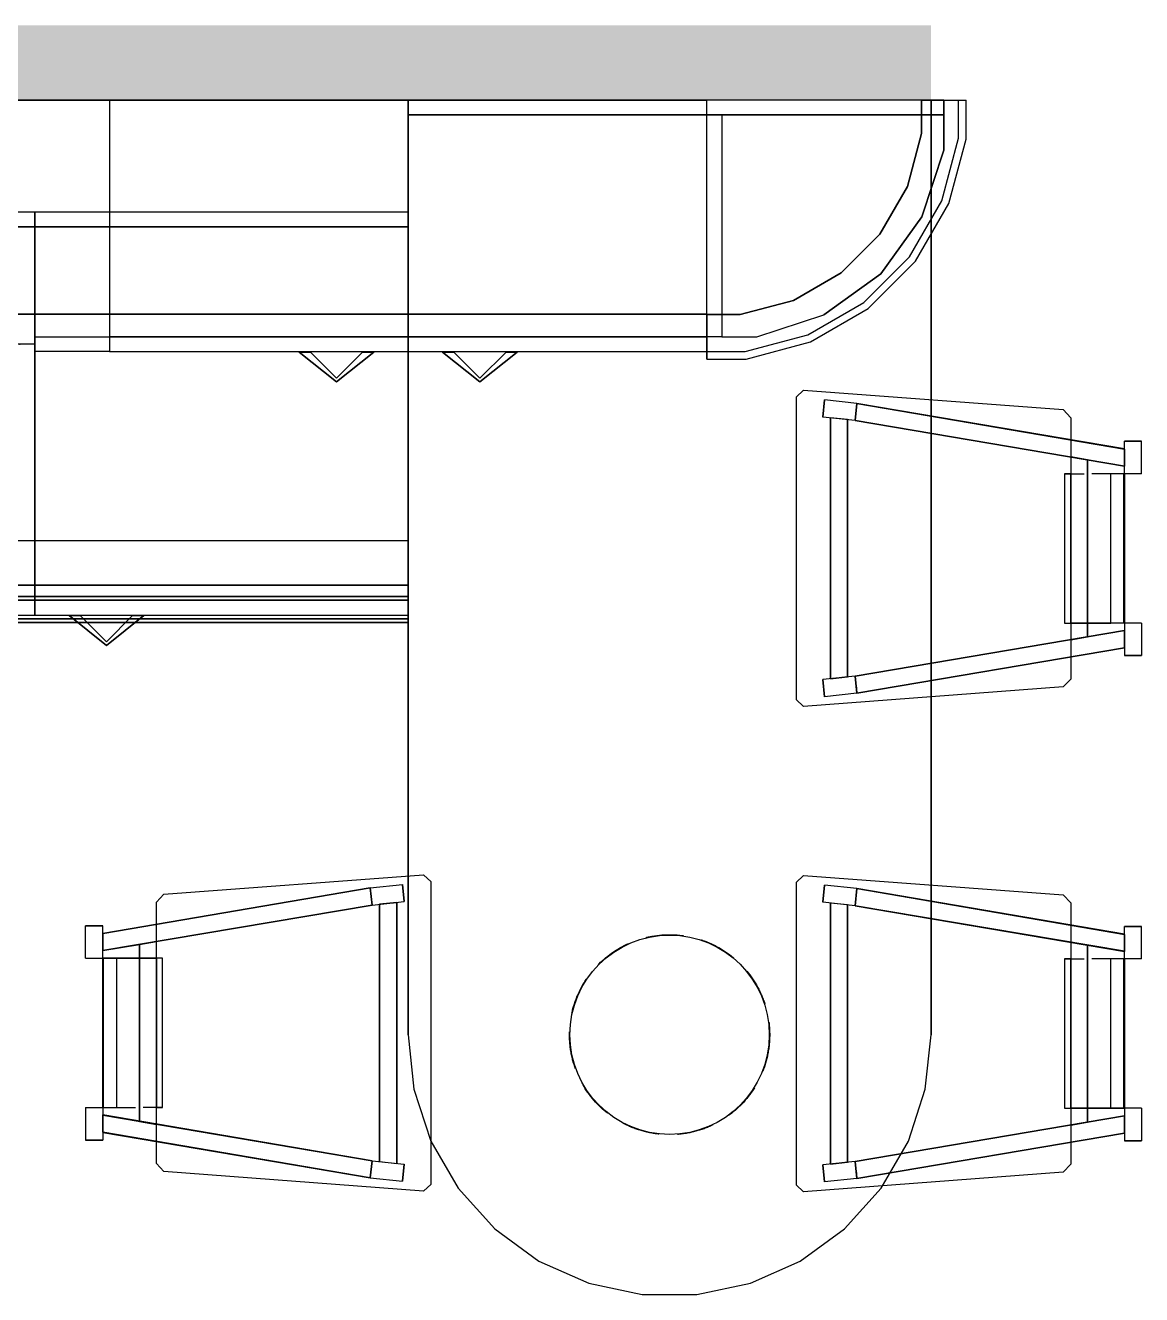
# Model space of a CAD drawing. Extents: x 3900 to 7782, y 4000 to 6100.
# Drawn here: x 6288 to 7782, y 4400 to 6100 of the extents above; entities that cross this region are included whole.
import ezdxf

# ---------------------------------------------------------------- set-up
doc = ezdxf.new("R2010")
doc.units = 0
doc.header["$LTSCALE"] = 100
doc.header["$MEASUREMENT"] = 0
doc.linetypes.add('DASHED', pattern=[0.75, 0.5, -0.25])
doc.layers.get('0').update_dxf_attribs({"linetype": 'CONTINUOUS'})
for name, color, linetype in [('BASE', 4, 'CONTINUOUS'), ('WALL', 3, 'CONTINUOUS'), ('WT', 2, 'CONTINUOUS'), ('YIMA', 4, 'CONTINUOUS'), ('ZBROWN', 10, 'CONTINUOUS'), ('ZCYAN', 4, 'CONTINUOUS'), ('ZHANDLED', 1, 'CONTINUOUS'), ('ZHANDLEU', 1, 'CONTINUOUS'), ('ZRED', 1, 'CONTINUOUS'), ('ZWALL', 7, 'CONTINUOUS')]:
    doc.layers.add(name, color=color, linetype=linetype)

# ---------------------------------------------------------------- blocks, each defined once
blk = doc.blocks.new('CR36')
at = {"layer": 'ZCYAN', "extrusion": (1, 0, -1.83772e-16)}
for p, q in [((0, 0, 36), (0, 50, 36)), ((0, 50), (0, 0)), ((0, 0, 36), (0, -10, 26)), ((0, -10, 10), (0, 0)), ((0, -10, 10), (0, -10, 26))]:
    blk.add_line(p, q, dxfattribs=at)
at = {"layer": 'ZCYAN'}
for points, invisible_edges in [([(0, 0, 36), (0, 0), (0, 50), (0, 50, 36)], 1), ([(1, 0, 36), (1, 0), (1, 50), (1, 50, 36)], 1), ([(0, 0, 36), (0, -10, 26), (0, -10, 10), (0, 0)], 8), ([(1, 0, 36), (1, -10, 26), (1, -10, 10), (1, 0)], 8)]:
    blk.add_3dface(points, dxfattribs=dict(at, invisible_edges=invisible_edges))
blk.add_3dface([(0, 50, 36), (1, 50, 36), (1, 50), (0, 50)], dxfattribs=at)
blk = doc.blocks.new('ZHANDLEU')
at = {"layer": 'ZHANDLEU'}
for p, q in [((-50, -0.5, -7.5), (-35, -0.5, -7.5)), ((35, -0.5, -7.5), (50, -0.5, -7.5))]:
    blk.add_line(p, q, dxfattribs=at)
for points in [[(-50, -0.5, 7.5), (0, -40.5, 2.5), (0, -40.5, -2.5), (-50, -0.5, -7.5)], [(-35, -0.5, 7.5), (0, -35.5, 2.5), (0, -35.5, -2.5), (-35, -0.5, -7.5)], [(0, -40.5, 2.5), (50, -0.5, 7.5), (50, -0.5, -7.5), (0, -40.5, -2.5)], [(0, -35.5, 2.5), (35, -0.5, 7.5), (35, -0.5, -7.5), (0, -35.5, -2.5)]]:
    blk.add_3dface(points, dxfattribs=at)
blk = doc.blocks.new('CL080XL')
at = {"layer": 'WALL', "extrusion": (0, -1, 0)}
for p, q in [((0, 0), (800, 0)), ((800, 0, -896), (0, 0, -896)), ((0, 0, -896), (0, 0)), ((20, 0, -20), (20, 0, -876)), ((780, 0, -20), (780, 0, -876)), ((800, 0), (800, 0, -896))]:
    blk.add_line(p, q, dxfattribs=at)
at = {"layer": 'WALL', "extrusion": (1, 1.24345e-16, 0)}
for p, q in [((20, -317, -20), (20, 0, -20)), ((20, 0, -230), (20, -307, -230)), ((20, -307, -250), (20, 0, -250)), ((20, 0, -460), (20, -307, -460)), ((20, -307, -480), (20, 0, -480)), ((20, -317, -876), (20, 0, -876)), ((20, -307, -710), (20, 0, -710)), ((20, 0, -690), (20, -307, -690)), ((20, -307, -230), (20, -307, -250)), ((20, -307, -460), (20, -307, -480)), ((20, -307, -690), (20, -307, -710)), ((20, -317), (20, -317, -20)), ((20, -317, -896), (20, -317, -876))]:
    blk.add_line(p, q, dxfattribs=at)
at = {"layer": 'WALL'}
for p, q in [((0, -317), (0, -337)), ((100, -337), (100, -317)), ((300, -317), (300, -337)), ((400, -337), (400, -317)), ((400, -337), (400, -317)), ((500, -317), (500, -337)), ((700, -337), (700, -317)), ((800, -317), (800, -337)), ((0, -337), (100, -337)), ((100, -327), (300, -327)), ((100, -327, -896), (300, -327, -896)), ((300, -337), (400, -337)), ((500, -337), (400, -337)), ((700, -327, -896), (500, -327, -896)), ((700, -327), (500, -327)), ((800, -337), (700, -337))]:
    blk.add_line(p, q, dxfattribs=at)
for p in [(120, -327), (140, -327), (160, -327), (180, -327), (200, -327), (220, -327), (240, -327), (260, -327), (280, -327), (520, -327), (540, -327), (560, -327), (580, -327), (600, -327), (620, -327), (640, -327), (660, -327), (680, -327)]:
    blk.add_point(p, dxfattribs=at)
for points in [[(0, 0), (800, 0), (800, 0, -896), (0, 0, -896)], [(0, -317), (0, -337), (100, -337), (100, -317)], [(300, -317), (300, -337), (400, -337), (400, -317)], [(500, -317), (500, -337), (400, -337), (400, -317)], [(800, -317), (800, -337), (700, -337), (700, -317)]]:
    blk.add_3dface(points, dxfattribs=at)
at = {"extrusion": (1, 0, 0), "rotation": 270}
for p in [(-337, -818, 350), (-337, -818, 450)]:
    blk.add_blockref('ZHANDLEU', p, dxfattribs=at)
blk = doc.blocks.new('PT220')
at = {"layer": 'WT', "extrusion": (1, 0, 0)}
blk.add_line((0, -520, -10), (0, -520), dxfattribs=at)
at = {"layer": 'WT'}
blk.add_line((2200, -520), (2200, -520, -10), dxfattribs=at)
for points, invisible_edges in [([(0, -520), (0, 0), (0, -20, 30), (0, -545, 30)], 10), ([(0, 0, 120), (0, -20, 120), (0, -20, 30), (0, 0)], 4), ([(2200, 0, 120), (2200, -20, 120), (2200, -20, 30), (2200, 0)], 4), ([(2200, -520), (2200, 0), (2200, -20, 30), (2200, -545, 30)], 10), ([(0, -550, 25), (0, -545, 30), (0, -520), (0, -550, 25)], 15), ([(0, -520), (0, -520, -10), (0, -550, -10), (0, -550, 25)], 8), ([(300, -550, 25), (300, -545, 30), (300, -520), (300, -550, 25)], 15), ([(2200, -520), (2200, -520, -10), (2200, -550, -10), (2200, -550, 25)], 8)]:
    blk.add_3dface(points, dxfattribs=dict(at, invisible_edges=invisible_edges))
for points in [[(0, 0, 120), (0, -20, 120), (2200, -20, 120), (2200, 0, 120)], [(0, -20, 120), (0, -20, 30), (2200, -20, 30), (2200, -20, 120)], [(0, -20, 30), (0, -545, 30), (2200, -545, 30), (2200, -20, 30)], [(0, -545, 30), (0, -550, 25), (2200, -550, 25), (2200, -545, 30)], [(0, -550, 25), (0, -550, -10), (2200, -550, -10), (2200, -550, 25)]]:
    blk.add_3dface(points, dxfattribs=at)
blk = doc.blocks.new('PL240')
at = {"layer": 'ZRED'}
for points in [[(0, 0), (0, -15), (0, -15, 150), (0, 0, 150)], [(0, 0), (0, 0, 150), (1, 0, 150), (1, 0)], [(1, 0), (1, -15), (1, -15, 150), (1, 0, 150)], [(0, -15), (0, -15, 150), (1, -15, 150), (1, -15)]]:
    blk.add_3dface(points, dxfattribs=at)
blk = doc.blocks.new('FMS')
at = {"layer": 'WT'}
blk.add_line((0, 0), (1, 0), dxfattribs=at)
at = {"layer": 'WT', "extrusion": (1, -8.46092e-15, -1.83718e-16)}
for p, q in [((0, 0, 25), (0, -143, 25)), ((0, -143, 25), (0, -150, 18)), ((0, -150, 7), (0, -143)), ((0, -150, 18), (0, -150, 7))]:
    blk.add_line(p, q, dxfattribs=at)
at = {"layer": 'WT'}
for points, invisible_edges in [([(0, 0, 25), (0, -143, 25), (0, -143), (0, 0)], 2), ([(1, 0, 25), (1, -143, 25), (1, -143), (1, 0)], 2), ([(0, -150, 18), (0, -150, 7), (0, -143), (0, -143, 25)], 4), ([(1, -150, 18), (1, -150, 7), (1, -143), (1, -143, 25)], 4)]:
    blk.add_3dface(points, dxfattribs=dict(at, invisible_edges=invisible_edges))
blk = doc.blocks.new('ZHANDLED')
at = {"layer": 'ZHANDLED'}
for p, q in [((-50, -0.5, -7.5), (-35, -0.5, -7.5)), ((35, -0.5, -7.5), (50, -0.5, -7.5))]:
    blk.add_line(p, q, dxfattribs=at)
for points in [[(-50, -0.5, 7.5), (0, -40.5, 2.5), (0, -40.5, -2.5), (-50, -0.5, -7.5)], [(-35, -0.5, 7.5), (0, -35.5, 2.5), (0, -35.5, -2.5), (-35, -0.5, -7.5)], [(0, -40.5, 2.5), (50, -0.5, 7.5), (50, -0.5, -7.5), (0, -40.5, -2.5)], [(0, -35.5, 2.5), (35, -0.5, 7.5), (35, -0.5, -7.5), (0, -35.5, -2.5)]]:
    blk.add_3dface(points, dxfattribs=at)
blk = doc.blocks.new('BS10085')
at = {"layer": 'BASE'}
for p, q in [((0, 0), (0, -440)), ((0, 0, 160), (0, -520, 160)), ((1000, 0, 820), (0, 0, 820)), ((1000, -440), (1000, 0)), ((1000, -520, 160), (1000, 0, 160)), ((0, -440), (1000, -440)), ((0, -520, 160), (1000, -520, 160)), ((0, -520, 160), (0, -540, 160)), ((1000, -520, 160), (0, -520, 160)), ((500, -520, 160), (500, -540, 160)), ((1000, -540, 160), (1000, -520, 160)), ((0, -540, 160), (1000, -540, 160))]:
    blk.add_line(p, q, dxfattribs=at)
blk.add_3dface([(0, -520, 800), (0, -540, 800), (1000, -540, 800), (1000, -520, 800)], dxfattribs=at)
at = {"layer": 'YIMA'}
for p, q in [((0, -520, 672), (0, -540, 672)), ((1000, -540, 672), (1000, -520, 672)), ((0, -540, 672), (1000, -540, 672))]:
    blk.add_line(p, q, dxfattribs=at)
at = {"layer": 'BASE'}
for p in [(404, -540, 764), (596, -540, 764)]:
    blk.add_blockref('ZHANDLED', p, dxfattribs=at)
blk = doc.blocks.new('CHGR')
at = {"layer": 'ZBROWN'}
for p, q in [((-99.5, 232), (-143, 232)), ((-143, 209), (-143, 232)), ((-99.5, 232), (-99.5, 209)), ((100.5, 232), (100.5, 209)), ((100.5, 232), (144, 232)), ((144, 209), (144, 232)), ((-99.5, 209), (-143, 209)), ((100.5, 209), (144, 209)), ((110.7, 209, 163), (110.7, 209, 140)), ((122.2, 209, 163), (110.7, 209, 163)), ((122.2, 209, 163), (133.7, 209, 163)), ((133.7, 209, 163), (133.7, 209, 140)), ((-174.5, 137, 420), (-185.3, 127, 420)), ((-174.5, 137, 420), (175.5, 137, 420)), ((175.5, 137, 420), (186.2, 127, 420)), ((-211.4, -220.7, 420), (-185.3, 127, 420)), ((186.2, 127, 420), (212.3, -220.7, 420)), ((-193.7, -149.1), (-198.3, -192.4)), ((-193.7, -149.1), (-170.8, -151.6)), ((-170.8, -151.6), (-175.4, -194.8)), ((194.6, -149.1), (171.7, -151.6)), ((183.2, -150.3, 163), (171.7, -151.6, 163)), ((171.7, -151.6), (176.3, -194.8)), ((171.7, -151.6, 163), (171.7, -151.6, 140)), ((183.2, -150.3, 163), (194.6, -149.1, 163)), ((194.6, -149.1), (199.2, -192.4)), ((194.6, -149.1, 163), (194.6, -149.1, 140)), ((-211.4, -220.7, 420), (-202.1, -230.7, 420)), ((203, -230.7, 420), (212.3, -220.7, 420)), ((-202.1, -230.7, 420), (203, -230.7, 420))]:
    blk.add_line(p, q, dxfattribs=at)
at = {"layer": 'ZBROWN', "extrusion": (1, 0, -1.17203e-16)}
for p, q in [((-99.5, 232, 850), (-99.5, 232, 905)), ((-99.5, 232, 905), (-99.5, 209, 905)), ((-99.5, 209, 905), (-99.5, 209, 850)), ((100.5, 209, 885), (100.5, 195.9, 788.2)), ((100.5, 195.9, 788.2), (100.5, 165.3, 685.9)), ((100.5, 190.3, 881.2), (100.5, 190.9, 891.1)), ((100.5, 190.9, 891.1), (100.5, 190.3, 969.1)), ((100.5, 178.9, 796.9), (100.5, 190.3, 881.2)), ((100.5, 176.8, 787.2), (100.5, 178.9, 796.9)), ((100.5, 149.2, 694.9), (100.5, 176.8, 787.2)), ((100.5, 165.3, 685.9), (100.5, 146.7, 584.9)), ((100.5, 146.7, 584.9), (100.5, 155, 418.9)), ((100.5, 146.9, 685.2), (100.5, 149.2, 694.9)), ((100.5, 129.5, 591), (100.5, 146.9, 685.2)), ((100.5, 128.9, 581.1), (100.5, 129.5, 591))]:
    blk.add_line(p, q, dxfattribs=at)
at = {"layer": 'ZBROWN', "extrusion": (-0.167285, -0.985909, -2.64335e-15)}
for p, q in [((-193.7, -149.1, 163), (-132.3, 209, 163)), ((-132.3, 209, 140), (-193.7, -149.1, 140)), ((-109.4, 209, 163), (-170.8, -151.6, 163)), ((-170.8, -151.6, 140), (-109.4, 209, 140)), ((-109.4, 209, 163), (-132.3, 209, 163)), ((-132.3, 209, 163), (-132.3, 209, 140)), ((-109.4, 209, 140), (-109.4, 209, 163)), ((-170.8, -151.6, 163), (-193.7, -149.1, 163)), ((-193.7, -149.1, 163), (-193.7, -149.1, 140)), ((-170.8, -151.6, 140), (-170.8, -151.6, 163))]:
    blk.add_line(p, q, dxfattribs=at)
at = {"layer": 'ZBROWN', "extrusion": (0, 1, 0)}
for p, q in [((-193.7, -149.1, 420), (-132.8, 209, 420)), ((-132.8, 209, 365), (-193.7, -149.1, 365)), ((-132.8, 209, 420), (-132.8, 209, 365)), ((-109.8, 209, 365), (-109.8, 209, 420)), ((110.7, 209, 420), (110.7, 209, 365)), ((171.7, -151.6, 420), (110.7, 209, 420)), ((133.7, 209, 365), (133.7, 209, 420)), ((194.6, -149.1, 420), (133.7, 209, 420)), ((133.7, 209, 365), (194.6, -149.1, 365))]:
    blk.add_line(p, q, dxfattribs=at)
at = {"layer": 'ZBROWN', "extrusion": (0.105171, -0.994454, 0)}
for p, q in [((171.7, -151.6, 163), (110.7, 209, 163)), ((171.7, -151.6, 140), (110.7, 209, 140)), ((133.7, 209, 163), (194.6, -149.1, 163)), ((133.7, 209, 140), (194.6, -149.1, 140))]:
    blk.add_line(p, q, dxfattribs=at)
at = {"layer": 'ZBROWN', "extrusion": (-0.985972, -0.166909, -1.83114e-33)}
for p, q in [((110.7, 209, 420), (119, 159.7, 420)), ((119, 159.7, 420), (122.9, 137, 420)), ((119, 159.7, 365), (119, 159.7, 420))]:
    blk.add_line(p, q, dxfattribs=at)
at = {"layer": 'ZBROWN', "extrusion": (0.985972, -0.166909, 1.01902e-15)}
blk.add_line((-118.1, 159.7, 365), (-118.1, 159.7, 420), dxfattribs=at)
at = {"layer": 'ZBROWN', "extrusion": (0.105171, 0.994454, 2.35015e-63)}
for p, q in [((-193.7, -149.1, 420), (-193.7, -149.1, 365)), ((-170.8, -151.6, 365), (-170.8, -151.6, 420))]:
    blk.add_line(p, q, dxfattribs=at)
at = {"layer": 'ZBROWN', "extrusion": (-0.985909, 0.167285, 0)}
blk.add_line((-182.3, -150.3, 151.5), (-182.3, -150.3, 151.5), dxfattribs=at)
at = {"layer": 'ZBROWN', "extrusion": (-0.105171, 0.994454, -2.61931e-49)}
for p, q in [((171.7, -151.6, 365), (171.7, -151.6, 420)), ((194.6, -149.1, 420), (194.6, -149.1, 365))]:
    blk.add_line(p, q, dxfattribs=at)
at = {"layer": 'ZBROWN', "extrusion": (0.994454, -0.105171, -3.70341e-08)}
for p, q in [((-171.9, -161.7, 163), (-174.3, -184.6, 163)), ((-171.9, -161.7, 140), (-171.9, -161.7, 163)), ((-174.3, -184.6, 163), (-174.3, -184.6, 140))]:
    blk.add_line(p, q, dxfattribs=at)
at = {"layer": 'ZBROWN', "extrusion": (-0.994454, -0.105171, -1.19718e-07)}
for p, q in [((-171.9, -161.7, 163), (172.8, -161.7, 163)), ((-171.9, -161.7, 140), (172.8, -161.7, 140)), ((172.8, -161.7, 140), (172.8, -161.7, 163)), ((172.8, -161.7, 163), (175.2, -184.6, 163)), ((175.2, -184.6, 420), (172.8, -161.7, 420)), ((175.2, -184.6, 163), (-174.3, -184.6, 163)), ((175.2, -184.6, 140), (-174.3, -184.6, 140)), ((175.2, -184.6, 163), (175.2, -184.6, 140)), ((175.2, -184.6, 420), (175.2, -184.6, 365))]:
    blk.add_line(p, q, dxfattribs=at)
at = {"layer": 'ZBROWN', "extrusion": (-0.994454, 0.105171, -8.86465e-17)}
for p, q in [((-174.3, -184.6, 365), (-174.3, -184.6, 420)), ((-174.3, -184.6, 420), (175.2, -184.6, 420)), ((-174.3, -184.6, 365), (175.2, -184.6, 365))]:
    blk.add_line(p, q, dxfattribs=at)
at = {"layer": 'ZBROWN'}
for points in [[(-99.5, 137, 440), (-99.5, 155, 418.9)], [(100.5, 137, 440), (100.5, 155, 418.9)], [(-99.5, 128.9, 581.1), (-99.5, 137, 440)], [(100.5, 128.9, 581.1), (100.5, 137, 440)]]:
    blk.add_polyline3d(points, dxfattribs=at)
for points, invisible_edges in [([(-99.5, 232, 970), (-99.5, 209, 970), (-143, 209, 970), (-143, 232, 970)], 12), ([(100.5, 232, 970), (100.5, 209, 970), (144, 209, 970), (144, 232, 970)], 12), ([(-99.5, 208.3, 969.2), (-99.5, 209, 885), (-99.5, 190.9, 891.1), (-99.5, 190.3, 969.1)], 14), ([(-99.5, 190.9, 891.1), (-99.5, 209, 885), (-99.5, 190.3, 881.2), (-99.5, 190.9, 891.1)], 15), ([(-99.5, 209, 885), (-99.5, 195.9, 788.2), (-99.5, 178.9, 796.9), (-99.5, 190.3, 881.2)], 14), ([(100.5, 208.3, 969.2), (100.5, 209, 885), (100.5, 190.9, 891.1), (100.5, 190.3, 969.1)], 15), ([(100.5, 190.9, 891.1), (100.5, 209, 885), (100.5, 190.3, 881.2), (100.5, 190.9, 891.1)], 15), ([(100.5, 209, 885), (100.5, 195.9, 788.2), (100.5, 178.9, 796.9), (100.5, 190.3, 881.2)], 15), ([(-99.5, 178.9, 796.9), (-99.5, 195.9, 788.2), (-99.5, 176.8, 787.2), (-99.5, 178.9, 796.9)], 15), ([(-99.5, 195.9, 788.2), (-99.5, 165.3, 685.9), (-99.5, 149.2, 694.9), (-99.5, 176.8, 787.2)], 14), ([(100.5, 195.9, 788.2), (100.5, 178.9, 796.9), (100.5, 176.8, 787.2), (100.5, 195.9, 788.2)], 15), ([(100.5, 176.8, 787.2), (100.5, 195.9, 788.2), (100.5, 165.3, 685.9), (100.5, 149.2, 694.9)], 15), ([(-99.5, 165.3, 685.9), (-99.5, 149.2, 694.9), (-99.5, 146.9, 685.2), (-99.5, 165.3, 685.9)], 15), ([(-99.5, 165.3, 685.9), (-99.5, 146.9, 685.2), (-99.5, 129.5, 591), (-99.5, 146.7, 584.9)], 15), ([(100.5, 165.3, 685.9), (100.5, 149.2, 694.9), (100.5, 146.9, 685.2), (100.5, 165.3, 685.9)], 15), ([(100.5, 129.5, 591), (100.5, 146.7, 584.9), (100.5, 165.3, 685.9), (100.5, 146.9, 685.2)], 15), ([(100.5, 146.7, 584.9), (100.5, 155, 418.9), (100.5, 137, 440), (100.5, 128.9, 581.1)], 12), ([(-174.5, 137, 440), (175.5, 137, 440), (186.2, 127, 440), (-185.3, 127, 440)], 12), ([(-99.5, 146.7, 584.9), (-99.5, 129.5, 591), (-99.5, 128.9, 581.1), (-99.5, 146.7, 584.9)], 15), ([(100.5, 128.9, 581.1), (100.5, 146.7, 584.9), (100.5, 129.5, 591), (100.5, 128.9, 581.1)], 15), ([(212.3, -220.7, 440), (-211.4, -220.7, 440), (-185.3, 127, 440), (186.2, 127, 440)], 15), ([(-211.4, -220.7, 440), (-202.1, -230.7, 440), (203, -230.7, 440), (212.3, -220.7, 440)], 12)]:
    blk.add_3dface(points, dxfattribs=dict(at, invisible_edges=invisible_edges))
for points in [[(-143, 209, 970), (-143, 232, 970), (-143, 232), (-143, 209)], [(144, 209, 970), (144, 232, 970), (144, 232), (144, 209)], [(-193.7, -149.1, 163), (-132.3, 209, 163), (-132.3, 209, 140), (-193.7, -149.1, 140)], [(-193.7, -149.1, 163), (-132.3, 209, 163), (-109.4, 209, 163), (-170.8, -151.6, 163)], [(-193.7, -149.1, 365), (-132.8, 209, 365), (-132.8, 209, 420), (-193.7, -149.1, 420)], [(-193.7, -149.1, 420), (-132.8, 209, 420), (-132.8, 209, 365), (-193.7, -149.1, 365)], [(-170.8, -151.6, 420), (-109.8, 209, 420), (-132.8, 209, 420), (-193.7, -149.1, 420)], [(-170.8, -151.6, 140), (-109.4, 209, 140), (-109.4, 209, 163), (-170.8, -151.6, 163)], [(-170.8, -151.6, 420), (-109.8, 209, 420), (-109.8, 209, 365), (-170.8, -151.6, 365)], [(-99.5, 190.3, 969.1), (100.5, 190.3, 969.1), (100.4, 208.3, 969.2), (-99.6, 208.3, 969.2)], [(-99.5, 208.3, 969.2), (-99.5, 209, 885), (100.5, 209, 885), (100.4, 208.3, 969.2)], [(194.6, -149.1, 163), (133.7, 209, 163), (110.7, 209, 163), (171.7, -151.6, 163)], [(110.7, 209, 163), (171.7, -151.6, 163), (171.7, -151.6, 140), (110.7, 209, 140)], [(171.7, -151.6, 365), (110.7, 209, 365), (110.7, 209, 420), (171.7, -151.6, 420)], [(171.7, -151.6, 420), (110.7, 209, 420), (133.7, 209, 420), (194.6, -149.1, 420)], [(133.7, 209, 140), (194.6, -149.1, 140), (194.6, -149.1, 163), (133.7, 209, 163)], [(194.6, -149.1, 420), (133.7, 209, 420), (133.7, 209, 365), (194.6, -149.1, 365)], [(119, 159.7, 420), (-118.1, 159.7, 420), (-122, 137, 420), (122.9, 137, 420)], [(-118.1, 159.7, 365), (119, 159.7, 365), (119, 159.7, 420), (-118.1, 159.7, 420)], [(100.5, 128.9, 581.1), (100.5, 137, 440), (-99.5, 137, 440), (-99.5, 128.9, 581.1)], [(-174.3, -184.6, 163), (175.2, -184.6, 163), (172.8, -161.7, 163), (-171.9, -161.7, 163)], [(172.8, -161.7, 163), (-171.9, -161.7, 163), (-171.9, -161.7, 140), (172.8, -161.7, 140)], [(175.2, -184.6, 140), (-174.3, -184.6, 140), (-174.3, -184.6, 163), (175.2, -184.6, 163)], [(-174.3, -184.6, 420), (175.2, -184.6, 420), (175.2, -184.6, 365), (-174.3, -184.6, 365)], [(-198.3, -192.4, 420), (-175.4, -194.8, 420), (-175.4, -194.8), (-198.3, -192.4)], [(176.3, -194.8, 420), (199.2, -192.4, 420), (199.2, -192.4), (176.3, -194.8)]]:
    blk.add_3dface(points, dxfattribs=at)
blk = doc.blocks.new('CT7160')
at = {"layer": 'BASE', "color": 2}
blk.add_circle((350, -1252, 675), 133.5, dxfattribs=at)
at = {"layer": 'WT', "elevation": 675}
blk.add_lwpolyline([(0, -1252), (7.6, -1324.8), (30.3, -1394.4), (66.8, -1457.7), (115.8, -1512.1), (175, -1555.1), (241.8, -1584.9), (313.4, -1600.1), (386.6, -1600.1), (458.2, -1584.9), (525, -1555.1), (584.2, -1512.1), (633.2, -1457.7), (669.7, -1394.4), (692.4, -1324.8), (700, -1252)], dxfattribs=at)
at = {"layer": 'WT', "linetype": 'DASHED'}
blk.add_circle((350, -1252, 675), 134, dxfattribs=at)
at = {"layer": 'WT'}
for points in [[(0, 0, 940), (0, -20, 940), (700, -20, 940), (700, 0, 940)], [(0, 0, 940), (0, -20, 940), (0, -20, 675), (0, 0, 675)], [(700, 0, 940), (700, -20, 940), (700, -20, 675), (700, 0, 675)], [(0, -20, 940), (0, -20, 715), (700, -20, 715), (700, -20, 940)], [(0, -20, 715), (0, -1252, 715), (0, -1252, 675), (0, -20, 675)], [(700, -20, 715), (700, -1252, 715), (700, -1252, 675), (700, -20, 675)]]:
    blk.add_3dface(points, dxfattribs=at)
for points, invisible_edges in [([(0, -20, 715), (0, -1252, 715), (700, -1252, 715), (700, -20, 715)], 2), ([(0, -1252, 715), (7.6, -1324.8, 715), (692.4, -1324.8, 715), (700, -1252, 715)], 10), ([(7.6, -1324.8, 715), (30.3, -1394.4, 715), (669.7, -1394.4, 715), (692.4, -1324.8, 715)], 10), ([(30.3, -1394.4, 715), (66.8, -1457.7, 715), (633.2, -1457.7, 715), (669.7, -1394.4, 715)], 10), ([(66.8, -1457.7, 715), (115.8, -1512.1, 715), (584.2, -1512.1, 715), (633.2, -1457.7, 715)], 10), ([(115.8, -1512.1, 715), (175, -1555.1, 715), (525, -1555.1, 715), (584.2, -1512.1, 715)], 10), ([(175, -1555.1, 715), (241.8, -1584.9, 715), (458.2, -1584.9, 715), (525, -1555.1, 715)], 10), ([(241.8, -1584.9, 715), (313.4, -1600.1, 715), (386.6, -1600.1, 715), (458.2, -1584.9, 715)], 8)]:
    blk.add_3dface(points, dxfattribs=dict(at, invisible_edges=invisible_edges))
blk = doc.blocks.new('BT05085R')
at = {"layer": 'BASE'}
for p, q in [((0, 0), (0, -440)), ((0, 0, 160), (0, -520, 160)), ((500, 0, 820), (0, 0, 820)), ((500, -440), (500, 0)), ((500, -520, 160), (500, 0, 160)), ((0, -440), (500, -440)), ((0, -520, 160), (500, -520, 160)), ((0, -520, 160), (0, -540, 160)), ((500, -520, 160), (0, -520, 160)), ((500, -540, 160), (500, -520, 160)), ((0, -540, 160), (500, -540, 160))]:
    blk.add_line(p, q, dxfattribs=at)
blk.add_3dface([(0, -520, 800), (0, -540, 800), (500, -540, 800), (500, -520, 800)], dxfattribs=at)
at = {"layer": 'YIMA'}
for p, q in [((0, -520, 672), (0, -540, 672)), ((500, -540, 672), (500, -520, 672)), ((0, -540, 672), (500, -540, 672))]:
    blk.add_line(p, q, dxfattribs=at)
at = {"layer": 'BASE'}
blk.add_blockref('ZHANDLED', (96, -540, 764), dxfattribs=at)
blk = doc.blocks.new('CO032XLN')
at = {"layer": 'WALL'}
for p, q in [((-317, -20, -896), (-317, 0, -896)), ((-20, -20, -896), (-317, -20, -896)), ((-20, -317, -896), (-20, -20, -896)), ((0, -317, -896), (-20, -317, -896))]:
    blk.add_line(p, q, dxfattribs=at)
for elevation in [-276, -569, -876]:
    blk.add_lwpolyline([(-317, -20), (-317, -67), (-287.9, -156.5), (-232.6, -232.6), (-156.5, -287.9), (-67, -317), (-20, -317)], dxfattribs=dict(at, elevation=elevation))
blk.add_lwpolyline([(-317, -20), (-317, -67), (-287.9, -156.5), (-232.6, -232.6), (-156.5, -287.9), (-67, -317), (-20, -317)], dxfattribs=at)
for points, invisible_edges in [([(-317, 0), (0, 0), (-20, -20), (-317, -20)], 2), ([(0, -317), (0, 0), (-20, -20), (-20, -317)], 2), ([(-20, -20, -276), (-317, -20, -276), (-317, -67, -276), (-287.9, -156.5, -276)], 8), ([(-20, -20, -296), (-317, -20, -296), (-317, -67, -296), (-287.9, -156.5, -296)], 8), ([(-20, -20), (-317, -20), (-317, -67), (-287.9, -156.5)], 8), ([(-20, -20, -20), (-317, -20, -20), (-317, -67, -20), (-287.9, -156.5, -20)], 8), ([(-20, -20, -569), (-317, -20, -569), (-317, -67, -569), (-287.9, -156.5, -569)], 8), ([(-20, -20, -589), (-317, -20, -589), (-317, -67, -589), (-287.9, -156.5, -589)], 8), ([(-20, -20, -876), (-317, -20, -876), (-317, -67, -876), (-287.9, -156.5, -876)], 8), ([(-20, -20, -896), (-317, -20, -896), (-317, -67, -896), (-287.9, -156.5, -896)], 8), ([(-156.5, -287.9, -276), (-232.6, -232.6, -276), (-287.9, -156.5, -276), (-20, -20, -276)], 12), ([(-156.5, -287.9, -296), (-232.6, -232.6, -296), (-287.9, -156.5, -296), (-20, -20, -296)], 12), ([(-156.5, -287.9), (-232.6, -232.6), (-287.9, -156.5), (-20, -20)], 12), ([(-156.5, -287.9, -20), (-232.6, -232.6, -20), (-287.9, -156.5, -20), (-20, -20, -20)], 12), ([(-156.5, -287.9, -569), (-232.6, -232.6, -569), (-287.9, -156.5, -569), (-20, -20, -569)], 12), ([(-156.5, -287.9, -589), (-232.6, -232.6, -589), (-287.9, -156.5, -589), (-20, -20, -589)], 12), ([(-156.5, -287.9, -876), (-232.6, -232.6, -876), (-287.9, -156.5, -876), (-20, -20, -876)], 12), ([(-156.5, -287.9, -896), (-232.6, -232.6, -896), (-287.9, -156.5, -896), (-20, -20, -896)], 12), ([(-20, -20, -276), (-20, -317, -276), (-67, -317, -276), (-156.5, -287.9, -276)], 8), ([(-20, -20, -296), (-20, -317, -296), (-67, -317, -296), (-156.5, -287.9, -296)], 8), ([(-20, -20), (-20, -317), (-67, -317), (-156.5, -287.9)], 8), ([(-20, -20, -20), (-20, -317, -20), (-67, -317, -20), (-156.5, -287.9, -20)], 8), ([(-20, -20, -569), (-20, -317, -569), (-67, -317, -569), (-156.5, -287.9, -569)], 8), ([(-20, -20, -589), (-20, -317, -589), (-67, -317, -589), (-156.5, -287.9, -589)], 8), ([(-20, -20, -876), (-20, -317, -876), (-67, -317, -876), (-156.5, -287.9, -876)], 8), ([(-20, -20, -896), (-20, -317, -896), (-67, -317, -896), (-156.5, -287.9, -896)], 8)]:
    blk.add_3dface(points, dxfattribs=dict(at, invisible_edges=invisible_edges))
blk = doc.blocks.new('CB080XL')
at = {"layer": 'WALL'}
for p, q in [((0, 0), (0, -317)), ((0, 0, -896), (800, 0, -896)), ((800, -317), (800, 0)), ((0, -317), (0, -337)), ((400, -337), (400, -317)), ((800, -337), (800, -317)), ((0, -337), (800, -337)), ((400, -337, -896), (400, -337))]:
    blk.add_line(p, q, dxfattribs=at)
for points in [[(0, 0), (0, -317), (800, -317), (800, 0)], [(0, -317), (0, -337), (800, -337), (800, -317)]]:
    blk.add_3dface(points, dxfattribs=at)
for p in [(304, -337, -860), (496, -337, -860)]:
    blk.add_blockref('ZHANDLEU', p, dxfattribs=at)
blk = doc.blocks.new('RCR36')
at = {"layer": 'ZCYAN'}
for p, q in [((-337, 0, 36), (-346.9, 0, 26)), ((-337, 0), (-346.9, 0, 10)), ((-337, 0, 36), (-337, -51.2, 36)), ((-337, 0), (-337, -51.2)), ((-287.4, 0, 36), (-337, 0, 36)), ((-287.4, 0), (-337, 0)), ((-287.4, -44.6, 36), (-287.4, 0, 36)), ((-287.4, -44.6), (-287.4, 0)), ((-268.4, -115.8, 36), (-287.4, -44.6, 36)), ((-268.4, -115.8), (-287.4, -44.6)), ((-337, -51.2, 36), (-314.6, -134.9, 36)), ((-337, -51.2), (-314.6, -134.9)), ((-231.6, -179.5, 36), (-268.4, -115.8, 36)), ((-231.6, -179.5), (-268.4, -115.8)), ((-314.6, -134.9, 36), (-271.2, -209.9, 36)), ((-314.6, -134.9), (-271.2, -209.9)), ((-179.5, -231.6, 36), (-231.6, -179.5, 36)), ((-179.5, -231.6), (-231.6, -179.5)), ((-271.2, -209.9, 36), (-209.9, -271.2, 36)), ((-271.2, -209.9), (-209.9, -271.2)), ((-115.8, -268.4, 36), (-179.5, -231.6, 36)), ((-115.8, -268.4), (-179.5, -231.6)), ((-209.9, -271.2, 36), (-134.9, -314.6, 36)), ((-209.9, -271.2), (-134.9, -314.6)), ((-44.6, -287.4, 36), (-115.8, -268.4, 36)), ((-44.6, -287.4), (-115.8, -268.4)), ((0, -287.4, 36), (-44.6, -287.4, 36)), ((0, -287.4), (-44.6, -287.4)), ((0, -287.4), (0, -337)), ((0, -287.4, 36), (0, -337, 36)), ((-134.9, -314.6, 36), (-51.2, -337, 36)), ((-134.9, -314.6), (-51.2, -337)), ((-51.2, -337, 36), (0, -337, 36)), ((-51.2, -337), (0, -337)), ((0, -337, 36), (0, -346.9, 26)), ((0, -337), (0, -346.9, 10))]:
    blk.add_line(p, q, dxfattribs=at)
for points, elevation in [([(-346.9, 0), (-346.9, -52.5), (-323.8, -138.7), (-279.2, -216), (-216, -279.2), (-138.7, -323.8), (-52.5, -346.9), (0, -346.9)], 10), ([(-287.4, 0), (-287.4, -44.6), (-268.4, -115.8), (-231.6, -179.5), (-179.5, -231.6), (-115.8, -268.4), (-44.6, -287.4), (0, -287.4)], 36)]:
    blk.add_lwpolyline(points, dxfattribs=dict(at, elevation=elevation))
for points, invisible_edges in [([(-337, -51.2, 36), (-337, 0, 36), (-346.9, 0, 26), (-346.9, -52.5, 26)], 15), ([(-337, -51.2), (-337, 0), (-346.9, 0, 10), (-346.9, -52.5, 10)], 15), ([(-287.4, 0, 36), (-287.4, -44.6, 36), (-337, -51.2, 36), (-337, 0, 36)], 15), ([(-287.4, 0), (-287.4, -44.6), (-337, -51.2), (-337, 0)], 15), ([(-287.4, -44.6, 36), (-268.4, -115.8, 36), (-314.6, -134.9, 36), (-337, -51.2, 36)], 15), ([(-287.4, -44.6), (-268.4, -115.8), (-314.6, -134.9), (-337, -51.2)], 15), ([(-314.6, -134.9, 36), (-337, -51.2, 36), (-346.9, -52.5, 26), (-323.8, -138.7, 26)], 15), ([(-314.6, -134.9), (-337, -51.2), (-346.9, -52.5, 10), (-323.8, -138.7, 10)], 15), ([(-268.4, -115.8, 36), (-231.6, -179.5, 36), (-271.2, -209.9, 36), (-314.6, -134.9, 36)], 15), ([(-268.4, -115.8), (-231.6, -179.5), (-271.2, -209.9), (-314.6, -134.9)], 15), ([(-271.2, -209.9, 36), (-314.6, -134.9, 36), (-323.8, -138.7, 26), (-279.2, -216, 26)], 15), ([(-271.2, -209.9), (-314.6, -134.9), (-323.8, -138.7, 10), (-279.2, -216, 10)], 15), ([(-231.6, -179.5, 36), (-179.5, -231.6, 36), (-209.9, -271.2, 36), (-271.2, -209.9, 36)], 15), ([(-231.6, -179.5), (-179.5, -231.6), (-209.9, -271.2), (-271.2, -209.9)], 15), ([(-209.9, -271.2, 36), (-271.2, -209.9, 36), (-279.2, -216, 26), (-216, -279.2, 26)], 15), ([(-209.9, -271.2), (-271.2, -209.9), (-279.2, -216, 10), (-216, -279.2, 10)], 11), ([(-115.8, -268.4, 36), (-179.5, -231.6, 36), (-209.9, -271.2, 36), (-134.9, -314.6, 36)], 15), ([(-115.8, -268.4), (-179.5, -231.6), (-209.9, -271.2), (-134.9, -314.6)], 15), ([(-209.9, -271.2, 36), (-134.9, -314.6, 36), (-138.7, -323.8, 26), (-216, -279.2, 26)], 15), ([(-209.9, -271.2), (-134.9, -314.6), (-138.7, -323.8, 10), (-216, -279.2, 10)], 15), ([(-115.8, -268.4, 36), (-44.6, -287.4, 36), (-51.2, -337, 36), (-134.9, -314.6, 36)], 15), ([(-44.6, -287.4), (-115.8, -268.4), (-134.9, -314.6), (-51.2, -337)], 15), ([(0, -287.4, 36), (-44.6, -287.4, 36), (-51.2, -337, 36), (0, -337, 36)], 15), ([(0, -287.4), (-44.6, -287.4), (-51.2, -337), (0, -337)], 15), ([(-51.2, -337, 36), (-134.9, -314.6, 36), (-138.7, -323.8, 26), (-52.5, -346.9, 26)], 15), ([(-134.9, -314.6), (-51.2, -337), (-52.5, -346.9, 10), (-138.7, -323.8, 10)], 15), ([(-51.2, -337, 36), (0, -337, 36), (0, -346.9, 26), (-52.5, -346.9, 26)], 15), ([(-51.2, -337), (0, -337), (0, -346.9, 10), (-52.5, -346.9, 10)], 15)]:
    blk.add_3dface(points, dxfattribs=dict(at, invisible_edges=invisible_edges))

msp = doc.modelspace()

# ---------------------------------------------------------------- linework, layer by layer
at = {"layer": 'ZWALL'}
msp.add_trace([(3900, 6100), (4000, 6000), (7500, 6100), (7500, 6000)], dxfattribs=at)

# ---------------------------------------------------------------- block references
for name, p, xscale in [('FMS', (4900, 6000, 940), 1900), ('CR36', (4000, 5663, 2208), 3200), ('CR36', (4900, 5663, 1276), 2300), ('PL240', (4000, 5350), 2800)]:
    msp.add_blockref(name, p, dxfattribs=dict(xscale=xscale))
for name, p in [('CL080XL', (5600, 6000, 2208)), ('CB080XL', (6400, 6000, 2208)), ('CT7160', (6800, 6000)), ('PT220', (4600, 5850, 820)), ('BS10085', (5300, 5850)), ('BT05085R', (6300, 5850))]:
    msp.add_blockref(name, p)
for name, p, rotation in [('CO032XLN', (7200, 6000, 2208), 90), ('RCR36', (7200, 6000, 1276), 90), ('RCR36', (7200, 6000, 2208), 90), ('CHGR', (7550, 5400), 270), ('CHGR', (6600, 4750), 90), ('CHGR', (7550, 4750), 270)]:
    msp.add_blockref(name, p, dxfattribs=dict(rotation=rotation))

doc.saveas('drawing.dxf')
